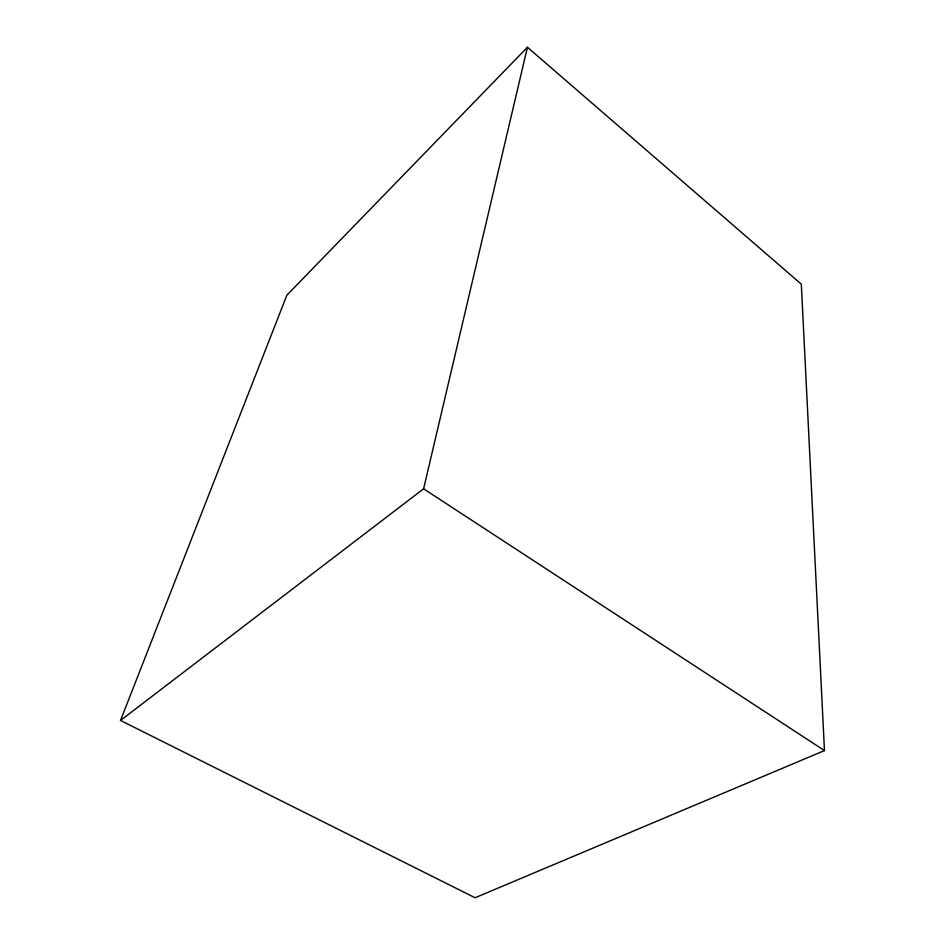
<?xml version="1.0" encoding="UTF-8"?>
<svg xmlns="http://www.w3.org/2000/svg" width="945" height="945" viewBox="0 0 945 945"><rect width="100%" height="100%" fill="white"/><g stroke="black" fill="none" stroke-linecap="round" stroke-linejoin="round"><path stroke-width="1.42" d="M120.523 720.444L423.596 488.813L527.44 47.25L801.313 284.161L824.477 750.578L475.099 897.75L120.523 720.444L286.867 295.218L527.44 47.25M423.596 488.813L824.477 750.578"/></g></svg>
